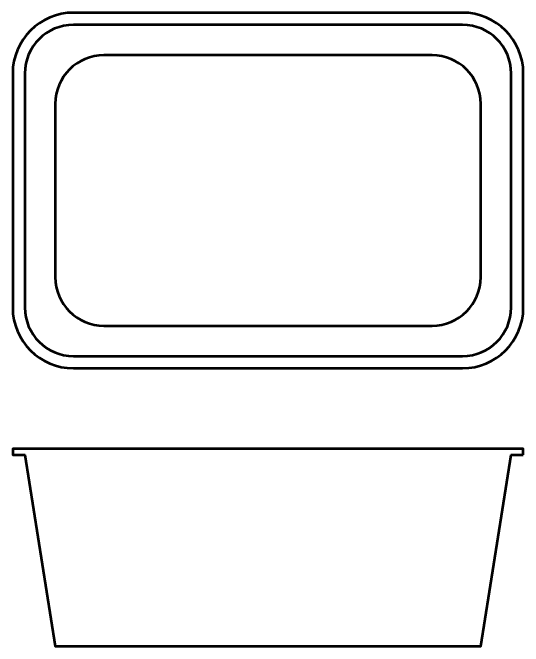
# Model space of a CAD drawing. Header units: centimetres. Extents: x -42 to 63, y -49 to 29.
# Drawn here: x -29.4 to -12.6, y -7.5 to 13.35 of the extents above; entities that cross this region are included whole.
import ezdxf

# ---------------------------------------------------------------- set-up
doc = ezdxf.new("R2010")
doc.units = ezdxf.units.CM
doc.header["$MEASUREMENT"] = 0
doc.layers.add('Layer 1', color=7, linetype='Continuous')

msp = doc.modelspace()

# ---------------------------------------------------------------- linework, layer by layer
at = {"layer": 'Layer 1', "lineweight": 53}
for points in [[(-29.4, 3.65), (-29.4, 3.65), (-29.4, 11.35), (-29.4, 11.35), (-29.4, 11.35), (-29.4, 12.45456), (-28.50457, 13.35), (-27.4, 13.35), (-27.4, 13.35), (-27.4, 13.35), (-14.6, 13.35), (-14.6, 13.35), (-14.6, 13.35), (-13.49543, 13.35), (-12.6, 12.45456), (-12.6, 11.35), (-12.6, 11.35), (-12.6, 11.35), (-12.6, 3.65), (-12.6, 3.65), (-12.6, 3.65), (-12.6, 2.54544), (-13.49543, 1.65), (-14.6, 1.65), (-14.6, 1.65), (-14.6, 1.65), (-27.4, 1.65), (-27.4, 1.65), (-27.4, 1.65), (-28.50457, 1.65), (-29.4, 2.54544), (-29.4, 3.65)], [(-29, 3.65), (-29, 3.65), (-29, 11.35), (-29, 11.35), (-29, 11.35), (-29, 12.23365), (-28.28365, 12.95), (-27.4, 12.95), (-27.4, 12.95), (-27.4, 12.95), (-14.6, 12.95), (-14.6, 12.95), (-14.6, 12.95), (-13.71635, 12.95), (-13, 12.23365), (-13, 11.35), (-13, 11.35), (-13, 11.35), (-13, 3.65), (-13, 3.65), (-13, 3.65), (-13, 2.76635), (-13.71635, 2.05), (-14.6, 2.05), (-14.6, 2.05), (-14.6, 2.05), (-27.4, 2.05), (-27.4, 2.05), (-27.4, 2.05), (-28.28365, 2.05), (-29, 2.76635), (-29, 3.65)], [(-28, 4.65), (-28, 4.65), (-28, 10.35), (-28, 10.35), (-28, 10.35), (-28, 11.23365), (-27.28365, 11.95), (-26.4, 11.95), (-26.4, 11.95), (-26.4, 11.95), (-15.6, 11.95), (-15.6, 11.95), (-15.6, 11.95), (-14.71635, 11.95), (-14, 11.23365), (-14, 10.35), (-14, 10.35), (-14, 10.35), (-14, 4.65), (-14, 4.65), (-14, 4.65), (-14, 3.76635), (-14.71635, 3.05), (-15.6, 3.05), (-15.6, 3.05), (-15.6, 3.05), (-26.4, 3.05), (-26.4, 3.05), (-26.4, 3.05), (-27.28365, 3.05), (-28, 3.76635), (-28, 4.65)], [(-12.6, -1.2), (-12.6, -1.2), (-13, -1.2), (-13, -1.2), (-13, -1.2), (-13, -1.2), (-14, -7.5), (-14, -7.5), (-14, -7.5), (-14, -7.5), (-28, -7.5), (-28, -7.5), (-28, -7.5), (-28, -7.5), (-29, -1.2), (-29, -1.2), (-29, -1.2), (-29, -1.2), (-29.4, -1.2), (-29.4, -1.2), (-29.4, -1.2), (-29.4, -1.2), (-29.4, -1), (-29.4, -1), (-29.4, -1), (-29.4, -1), (-12.6, -1), (-12.6, -1), (-12.6, -1), (-12.6, -1), (-12.6, -1.2), (-12.6, -1.2)]]:
    msp.add_open_spline(points, degree=3, knots=[0, 0, 0, 0, 0.11111111, 0.11111111, 0.11111111, 0.11111111, 0.22222222, 0.22222222, 0.22222222, 0.22222222, 0.33333333, 0.33333333, 0.33333333, 0.33333333, 0.44444444, 0.44444444, 0.44444444, 0.44444444, 0.55555556, 0.55555556, 0.55555556, 0.55555556, 0.66666667, 0.66666667, 0.66666667, 0.66666667, 0.77777778, 0.77777778, 0.77777778, 0.77777778, 1, 1, 1, 1], dxfattribs=at)

doc.saveas('drawing.dxf')
